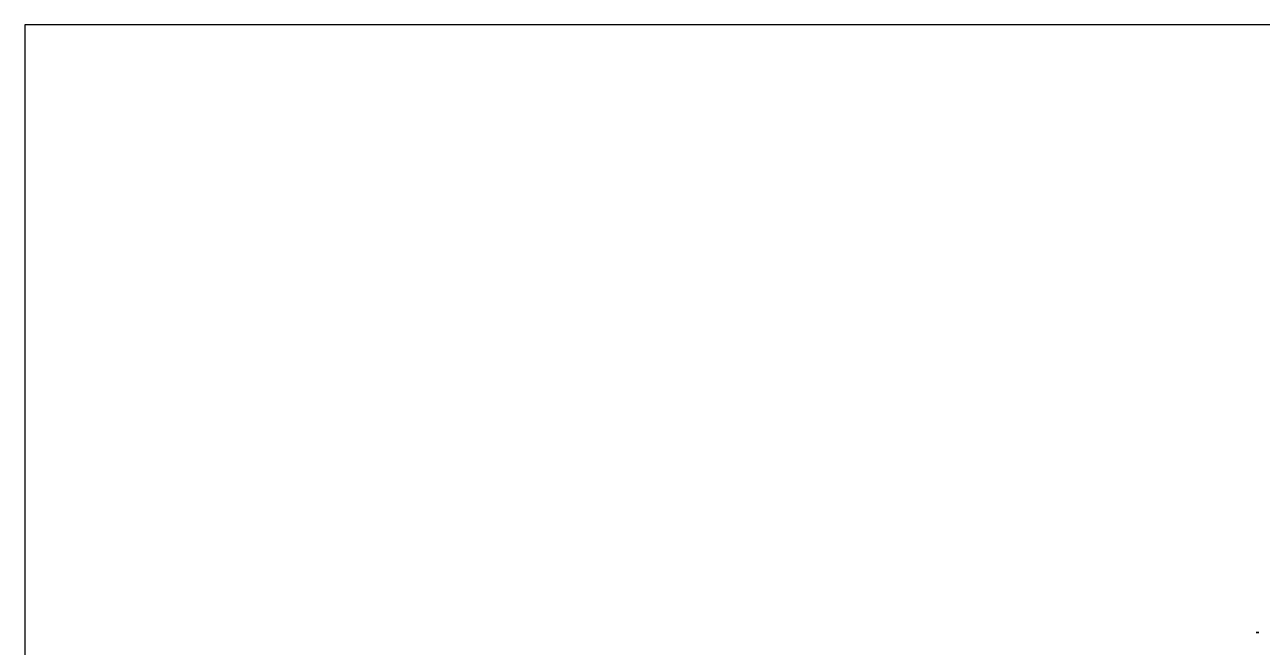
# Model space of a CAD drawing. Extents: x -24493 to 76507, y 84496 to 185496.
# Drawn here: x -24493 to 25674, y 160246 to 185496 of the extents above; entities that cross this region are included whole.
import ezdxf

# ---------------------------------------------------------------- set-up
doc = ezdxf.new("R2010")
doc.units = 13
doc.layers.add('CHROME', color=10, linetype='Continuous')
doc.layers.add('CL - Main', color=150, linetype='Continuous')

msp = doc.modelspace()

# ---------------------------------------------------------------- linework, layer by layer
at = {"layer": 'CHROME'}
for p, q in [((76507, 185496), (-24493, 185496)), ((-24493, 185496), (-24493, 84496))]:
    msp.add_line(p, q, dxfattribs=at)
at = {"layer": 'CL - Main'}
for p, q in [((25532, 160851), (25432, 160851)), ((25432, 160851), (25432, 160839)), ((25432, 160839), (25532, 160839)), ((25532, 160839), (25532, 160851))]:
    msp.add_line(p, q, dxfattribs=at)

doc.saveas('drawing.dxf')
